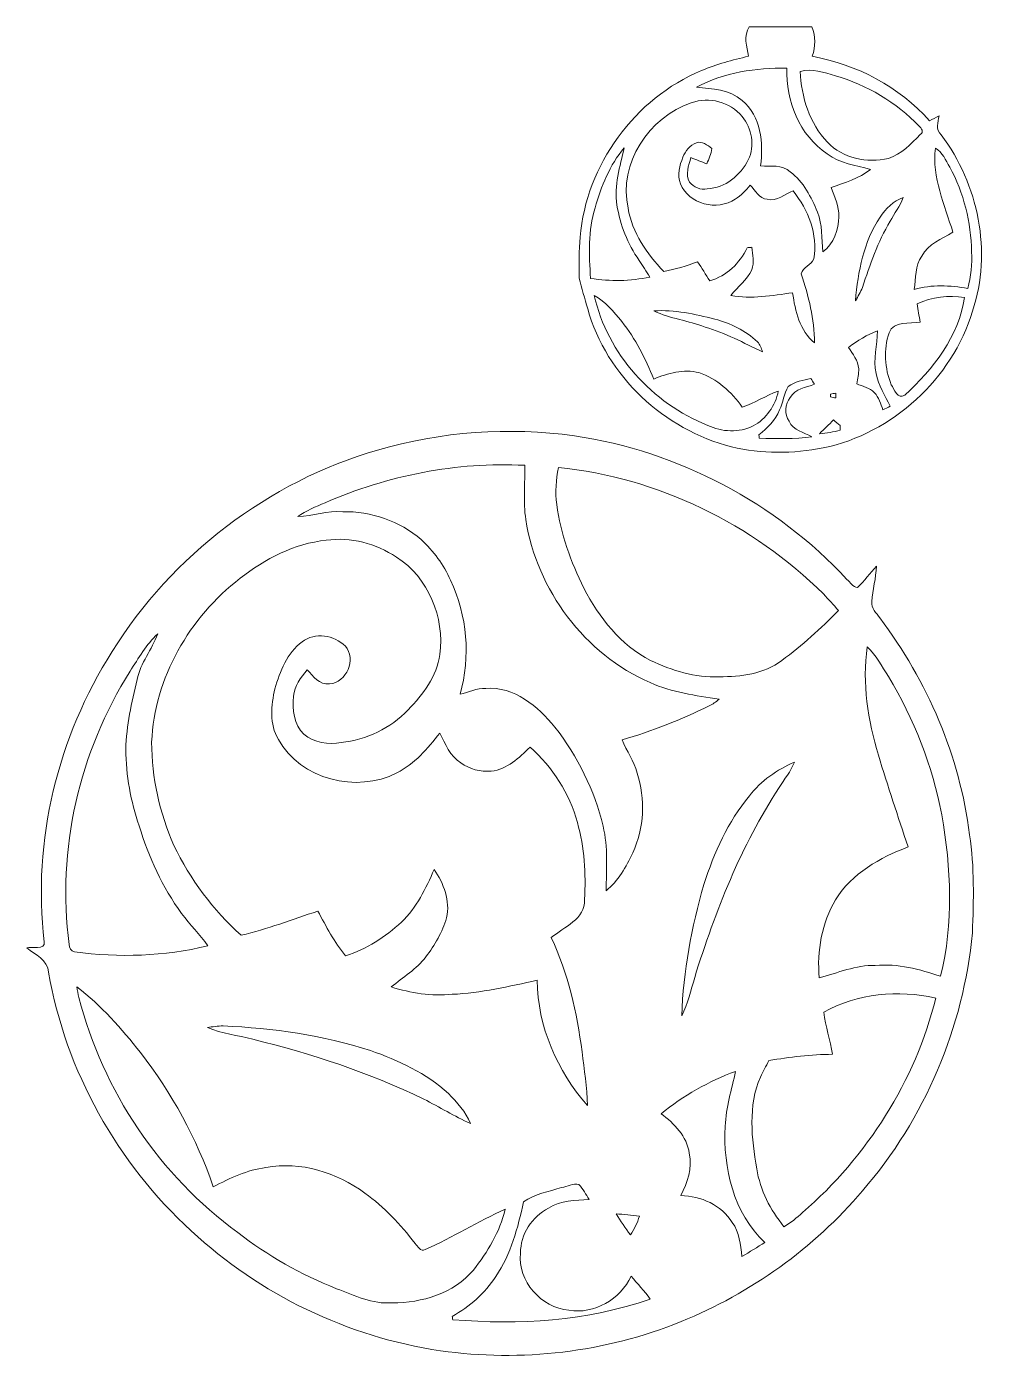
# Model space of a CAD drawing. Header units: centimetres. Extents: x -11.5 to 11.8, y -16.2 to 16.1.
import ezdxf

# ---------------------------------------------------------------- set-up
doc = ezdxf.new("R2010")
doc.units = ezdxf.units.CM
doc.header["$MEASUREMENT"] = 0
doc.layers.add('Layer 1', color=7, linetype='Continuous')

msp = doc.modelspace()

# ---------------------------------------------------------------- linework, layer by layer
at = {"layer": 'Layer 1', "color": 8, "lineweight": 9}
for points, knots in [([(5.9221, 16.05507), (6.42763, 16.04731), (6.93316, 16.04766), (7.43904, 16.0526), (7.43904, 16.0526), (7.53605, 15.82329), (7.52724, 15.57282), (7.45103, 15.33963), (7.45103, 15.33963), (8.52948, 15.14102), (9.55359, 14.60656), (10.28278, 13.78036), (10.28278, 13.78036), (10.36004, 13.81951), (10.43695, 13.86008), (10.51386, 13.90065), (10.51386, 13.90065), (10.48634, 13.74649), (10.42566, 13.56763), (10.56642, 13.4431), (10.56642, 13.4431), (11.46566, 12.24648), (11.8015, 10.61312), (11.32313, 9.18049), (11.32313, 9.18049), (10.82748, 7.539), (9.39343, 6.22843), (7.71597, 5.8746), (7.71597, 5.8746), (6.98678, 5.73983), (6.22266, 5.71867), (5.50053, 5.90529), (5.50053, 5.90529), (3.86787, 6.30922), (2.47793, 7.61379), (2.02002, 9.23833), (2.02002, 9.23833), (1.95264, 9.48598), (1.87044, 9.73046), (1.81329, 9.97987), (1.81329, 9.97987), (1.82776, 10.31007), (1.80236, 10.64169), (1.83834, 10.97083), (1.83834, 10.97083), (1.98404, 12.71214), (3.15702, 14.32681), (4.77345, 14.99426), (4.77345, 14.99426), (5.13787, 15.15054), (5.52205, 15.25285), (5.90798, 15.34034), (5.90798, 15.34034), (5.86248, 15.57599), (5.78698, 15.83458), (5.9221, 16.05507), (5.9221, 16.05507), (5.9221, 16.05507), (5.9221, 16.05507), (5.9221, 16.05507)], [0, 0, 0, 0, 0.0625, 0.0625, 0.0625, 0.0625, 0.125, 0.125, 0.125, 0.125, 0.1875, 0.1875, 0.1875, 0.1875, 0.25, 0.25, 0.25, 0.25, 0.3125, 0.3125, 0.3125, 0.3125, 0.375, 0.375, 0.375, 0.375, 0.4375, 0.4375, 0.4375, 0.4375, 0.5, 0.5, 0.5, 0.5, 0.5625, 0.5625, 0.5625, 0.5625, 0.625, 0.625, 0.625, 0.625, 0.6875, 0.6875, 0.6875, 0.6875, 0.75, 0.75, 0.75, 0.75, 0.8125, 0.8125, 0.8125, 0.8125, 0.875, 0.875, 0.875, 0.875, 1, 1, 1, 1]), ([(4.65386, 14.5921), (5.03239, 14.55541), (5.45149, 14.54094), (5.75311, 14.27389), (5.75311, 14.27389), (6.20749, 13.88689), (6.27734, 13.24554), (6.19761, 12.68957), (6.19761, 12.68957), (6.44456, 12.67969), (6.7162, 12.72449), (6.91834, 12.5474), (6.91834, 12.5474), (7.23513, 12.30786), (7.4281, 11.93674), (7.5738, 11.57514), (7.5738, 11.57514), (7.70045, 11.27175), (7.67399, 10.93697), (7.70856, 10.61629), (7.70856, 10.61629), (7.96822, 10.81031), (8.09309, 11.14616), (8.08886, 11.46331), (8.08886, 11.46331), (8.10016, 11.71131), (7.99643, 11.94133), (7.90612, 12.16604), (7.90612, 12.16604), (8.23351, 12.28952), (8.58064, 12.38124), (8.85721, 12.60702), (8.85721, 12.60702), (8.49843, 12.70156), (8.11602, 12.75342), (7.81087, 12.98167), (7.81087, 12.98167), (7.13953, 13.4304), (6.80757, 14.26366), (6.8372, 15.05494), (6.8372, 15.05494), (6.08896, 15.06235), (5.31849, 14.95511), (4.65386, 14.5921), (4.65386, 14.5921), (4.65386, 14.5921), (4.65386, 14.5921), (4.65386, 14.5921)], [0, 0, 0, 0, 0.07692308, 0.07692308, 0.07692308, 0.07692308, 0.15384615, 0.15384615, 0.15384615, 0.15384615, 0.23076923, 0.23076923, 0.23076923, 0.23076923, 0.30769231, 0.30769231, 0.30769231, 0.30769231, 0.38461538, 0.38461538, 0.38461538, 0.38461538, 0.46153846, 0.46153846, 0.46153846, 0.46153846, 0.53846154, 0.53846154, 0.53846154, 0.53846154, 0.61538462, 0.61538462, 0.61538462, 0.61538462, 0.69230769, 0.69230769, 0.69230769, 0.69230769, 0.76923077, 0.76923077, 0.76923077, 0.76923077, 0.84615385, 0.84615385, 0.84615385, 0.84615385, 1, 1, 1, 1]), ([(7.15929, 14.97486), (7.18433, 14.35891), (7.38224, 13.72038), (7.81511, 13.26742), (7.81511, 13.26742), (8.18587, 12.87054), (8.77466, 12.7506), (9.29113, 12.87372), (9.29113, 12.87372), (9.60016, 12.97955), (9.83863, 13.21768), (10.057, 13.45051), (10.057, 13.45051), (10.16072, 13.49813), (10.0817, 13.60538), (10.03337, 13.65124), (10.03337, 13.65124), (9.48268, 14.22909), (8.77396, 14.64854), (8.00843, 14.8715), (8.00843, 14.8715), (7.73537, 14.94558), (7.44327, 15.06376), (7.15929, 14.97486), (7.15929, 14.97486), (7.15929, 14.97486), (7.15929, 14.97486), (7.15929, 14.97486)], [0, 0, 0, 0, 0.125, 0.125, 0.125, 0.125, 0.25, 0.25, 0.25, 0.25, 0.375, 0.375, 0.375, 0.375, 0.5, 0.5, 0.5, 0.5, 0.625, 0.625, 0.625, 0.625, 0.75, 0.75, 0.75, 0.75, 1, 1, 1, 1]), ([(4.5258, 14.21639), (3.51192, 13.87137), (2.74815, 12.74707), (2.99792, 11.66863), (2.99792, 11.66863), (3.09458, 11.07702), (3.44912, 10.56479), (3.86011, 10.14321), (3.86011, 10.14321), (4.13951, 10.18872), (4.40833, 10.27867), (4.67503, 10.37217), (4.67503, 10.37217), (4.78227, 10.22399), (4.87364, 10.0656), (4.97277, 9.91144), (4.97277, 9.91144), (5.37705, 10.0349), (5.69738, 10.33547), (5.87941, 10.71401), (5.87941, 10.71401), (5.90622, 10.71648), (5.95949, 10.72213), (5.98595, 10.72495), (5.98595, 10.72495), (6.01735, 10.54644), (6.0498, 10.3584), (5.9856, 10.18237), (5.9856, 10.18237), (5.87729, 9.93119), (5.64622, 9.77173), (5.48359, 9.56077), (5.48359, 9.56077), (5.97783, 9.46129), (6.48019, 9.565), (6.97302, 9.62321), (6.97302, 9.62321), (7.03934, 9.18647), (7.14341, 8.70952), (7.50148, 8.41283), (7.50148, 8.41283), (7.50749, 8.98786), (7.3572, 9.54454), (7.18186, 10.08606), (7.18186, 10.08606), (7.21679, 10.23634), (7.42916, 10.2942), (7.48525, 10.44377), (7.48525, 10.44377), (7.58544, 11.03927), (7.35684, 11.62594), (6.98784, 12.08491), (6.98784, 12.08491), (6.78111, 12.01294), (6.59766, 11.82209), (6.36166, 11.88594), (6.36166, 11.88594), (6.16128, 11.89793), (6.07661, 12.09902), (5.94961, 12.22284), (5.94961, 12.22284), (5.83708, 12.1029), (5.73265, 11.9699), (5.58413, 11.89123), (5.58413, 11.89123), (5.16045, 11.59172), (4.4549, 11.76106), (4.26721, 12.26129), (4.26721, 12.26129), (4.1748, 12.47226), (4.24181, 12.6998), (4.3219, 12.90123), (4.3219, 12.90123), (4.38187, 13.05152), (4.4937, 13.18839), (4.64716, 13.24907), (4.64716, 13.24907), (4.7858, 13.29987), (4.91738, 13.19086), (5.02463, 13.11466), (5.02463, 13.11466), (5.0024, 12.98414), (4.96042, 12.85996), (4.89833, 12.74248), (4.89833, 12.74248), (4.76922, 12.7887), (4.64363, 12.84303), (4.51557, 12.891), (4.51557, 12.891), (4.46089, 12.70438), (4.37516, 12.48284), (4.48453, 12.30045), (4.48453, 12.30045), (4.58614, 12.18227), (4.75193, 12.09831), (4.91139, 12.13853), (4.91139, 12.13853), (5.34283, 12.15581), (5.71607, 12.46449), (5.90199, 12.83985), (5.90199, 12.83985), (6.07555, 13.17711), (5.97995, 13.59973), (5.75276, 13.88725), (5.75276, 13.88725), (5.46384, 14.24214), (4.95337, 14.36738), (4.5258, 14.21639), (4.5258, 14.21639), (4.5258, 14.21639), (4.5258, 14.21639), (4.5258, 14.21639)], [0, 0, 0, 0, 0.03448276, 0.03448276, 0.03448276, 0.03448276, 0.06896552, 0.06896552, 0.06896552, 0.06896552, 0.10344828, 0.10344828, 0.10344828, 0.10344828, 0.13793103, 0.13793103, 0.13793103, 0.13793103, 0.17241379, 0.17241379, 0.17241379, 0.17241379, 0.20689655, 0.20689655, 0.20689655, 0.20689655, 0.24137931, 0.24137931, 0.24137931, 0.24137931, 0.27586207, 0.27586207, 0.27586207, 0.27586207, 0.31034483, 0.31034483, 0.31034483, 0.31034483, 0.34482759, 0.34482759, 0.34482759, 0.34482759, 0.37931034, 0.37931034, 0.37931034, 0.37931034, 0.4137931, 0.4137931, 0.4137931, 0.4137931, 0.44827586, 0.44827586, 0.44827586, 0.44827586, 0.48275862, 0.48275862, 0.48275862, 0.48275862, 0.51724138, 0.51724138, 0.51724138, 0.51724138, 0.55172414, 0.55172414, 0.55172414, 0.55172414, 0.5862069, 0.5862069, 0.5862069, 0.5862069, 0.62068966, 0.62068966, 0.62068966, 0.62068966, 0.65517241, 0.65517241, 0.65517241, 0.65517241, 0.68965517, 0.68965517, 0.68965517, 0.68965517, 0.72413793, 0.72413793, 0.72413793, 0.72413793, 0.75862069, 0.75862069, 0.75862069, 0.75862069, 0.79310345, 0.79310345, 0.79310345, 0.79310345, 0.82758621, 0.82758621, 0.82758621, 0.82758621, 0.86206897, 0.86206897, 0.86206897, 0.86206897, 0.89655172, 0.89655172, 0.89655172, 0.89655172, 0.93103448, 0.93103448, 0.93103448, 0.93103448, 1, 1, 1, 1]), ([(2.19747, 11.67815), (2.03166, 11.12606), (2.04507, 10.54186), (2.09234, 9.97317), (2.09234, 9.97317), (2.56471, 9.89591), (3.05048, 9.90543), (3.51897, 10.00421), (3.51897, 10.00421), (3.4403, 10.14286), (3.35458, 10.27762), (3.26391, 10.40886), (3.26391, 10.40886), (2.98487, 10.80503), (2.8046, 11.26717), (2.7284, 11.74483), (2.7284, 11.74483), (2.65714, 12.21508), (2.80001, 12.67651), (2.90302, 13.13019), (2.90302, 13.13019), (2.55271, 12.71426), (2.34987, 12.19427), (2.19747, 11.67815), (2.19747, 11.67815), (2.19747, 11.67815), (2.19747, 11.67815), (2.19747, 11.67815)], [0, 0, 0, 0, 0.125, 0.125, 0.125, 0.125, 0.25, 0.25, 0.25, 0.25, 0.375, 0.375, 0.375, 0.375, 0.5, 0.5, 0.5, 0.5, 0.625, 0.625, 0.625, 0.625, 0.75, 0.75, 0.75, 0.75, 1, 1, 1, 1]), ([(10.42848, 13.12384), (10.33746, 12.40805), (10.64862, 11.75047), (10.85076, 11.08584), (10.85076, 11.08584), (10.57771, 10.92956), (10.25632, 10.80503), (10.10004, 10.51258), (10.10004, 10.51258), (9.92824, 10.28044), (9.954, 9.97493), (9.91272, 9.7047), (9.91272, 9.7047), (10.33499, 9.83029), (10.78021, 9.80278), (11.20919, 9.73081), (11.20919, 9.73081), (11.28962, 10.01833), (11.31855, 10.31889), (11.30056, 10.61664), (11.30056, 10.61664), (11.29103, 11.32855), (11.11147, 12.03693), (10.77351, 12.66346), (10.77351, 12.66346), (10.67861, 12.83033), (10.59324, 13.01377), (10.42848, 13.12384), (10.42848, 13.12384), (10.42848, 13.12384), (10.42848, 13.12384), (10.42848, 13.12384)], [0, 0, 0, 0, 0.11111111, 0.11111111, 0.11111111, 0.11111111, 0.22222222, 0.22222222, 0.22222222, 0.22222222, 0.33333333, 0.33333333, 0.33333333, 0.33333333, 0.44444444, 0.44444444, 0.44444444, 0.44444444, 0.55555556, 0.55555556, 0.55555556, 0.55555556, 0.66666667, 0.66666667, 0.66666667, 0.66666667, 0.77777778, 0.77777778, 0.77777778, 0.77777778, 1, 1, 1, 1]), ([(9.08829, 11.45414), (8.69316, 10.85794), (8.55311, 10.13474), (8.4928, 9.43378), (8.4928, 9.43378), (8.55488, 9.53678), (8.61943, 9.63979), (8.66071, 9.75339), (8.66071, 9.75339), (8.84803, 10.30019), (9.03042, 10.85618), (9.3324, 11.35289), (9.3324, 11.35289), (9.43506, 11.54445), (9.56982, 11.71978), (9.64813, 11.92404), (9.64813, 11.92404), (9.40614, 11.85101), (9.22974, 11.65381), (9.08829, 11.45414), (9.08829, 11.45414), (9.08829, 11.45414), (9.08829, 11.45414), (9.08829, 11.45414)], [0, 0, 0, 0, 0.14285714, 0.14285714, 0.14285714, 0.14285714, 0.28571429, 0.28571429, 0.28571429, 0.28571429, 0.42857143, 0.42857143, 0.42857143, 0.42857143, 0.57142857, 0.57142857, 0.57142857, 0.57142857, 0.71428571, 0.71428571, 0.71428571, 0.71428571, 1, 1, 1, 1]), ([(2.17736, 9.56289), (2.5005, 8.1479), (3.57789, 6.95268), (4.92126, 6.42034), (4.92126, 6.42034), (5.26275, 6.25912), (5.67938, 6.23619), (6.02228, 6.40553), (6.02228, 6.40553), (6.33908, 6.57733), (6.55921, 6.89871), (6.62765, 7.25008), (6.62765, 7.25008), (6.32603, 7.14495), (6.06144, 6.95551), (5.75629, 6.86061), (5.75629, 6.86061), (5.49559, 7.22856), (5.14598, 7.55558), (4.70925, 7.69458), (4.70925, 7.69458), (4.33777, 7.79159), (3.96065, 7.67976), (3.61705, 7.54006), (3.61705, 7.54006), (3.41914, 8.03324), (3.17643, 8.51373), (2.84235, 8.93), (2.84235, 8.93), (2.64902, 9.16742), (2.45041, 9.41296), (2.17736, 9.56289), (2.17736, 9.56289), (2.17736, 9.56289), (2.17736, 9.56289), (2.17736, 9.56289)], [0, 0, 0, 0, 0.1, 0.1, 0.1, 0.1, 0.2, 0.2, 0.2, 0.2, 0.3, 0.3, 0.3, 0.3, 0.4, 0.4, 0.4, 0.4, 0.5, 0.5, 0.5, 0.5, 0.6, 0.6, 0.6, 0.6, 0.7, 0.7, 0.7, 0.7, 0.8, 0.8, 0.8, 0.8, 1, 1, 1, 1]), ([(9.98433, 9.35476), (10.0062, 9.20905), (10.02984, 9.06335), (10.05947, 8.91872), (10.05947, 8.91872), (9.80794, 8.86121), (9.41389, 8.96458), (9.30559, 8.65731), (9.30559, 8.65731), (9.174, 8.25549), (9.19518, 7.79335), (9.36062, 7.40353), (9.36062, 7.40353), (9.42976, 7.29312), (9.51303, 7.031), (9.68412, 7.15447), (9.68412, 7.15447), (10.37309, 7.77501), (10.99011, 8.57582), (11.13263, 9.51456), (11.13263, 9.51456), (10.74246, 9.56924), (10.3417, 9.52373), (9.98433, 9.35476), (9.98433, 9.35476), (9.98433, 9.35476), (9.98433, 9.35476), (9.98433, 9.35476)], [0, 0, 0, 0, 0.125, 0.125, 0.125, 0.125, 0.25, 0.25, 0.25, 0.25, 0.375, 0.375, 0.375, 0.375, 0.5, 0.5, 0.5, 0.5, 0.625, 0.625, 0.625, 0.625, 0.75, 0.75, 0.75, 0.75, 1, 1, 1, 1]), ([(3.62163, 9.18506), (4.01604, 9.00162), (4.45314, 8.94976), (4.85847, 8.79771), (4.85847, 8.79771), (5.34566, 8.65731), (5.78875, 8.4086), (6.24806, 8.20117), (6.24806, 8.20117), (6.21561, 8.28372), (6.19232, 8.37508), (6.12353, 8.43647), (6.12353, 8.43647), (5.84307, 8.71798), (5.46983, 8.88273), (5.09271, 8.98999), (5.09271, 8.98999), (4.61258, 9.1057), (4.11941, 9.22598), (3.62163, 9.18506), (3.62163, 9.18506), (3.62163, 9.18506), (3.62163, 9.18506), (3.62163, 9.18506)], [0, 0, 0, 0, 0.14285714, 0.14285714, 0.14285714, 0.14285714, 0.28571429, 0.28571429, 0.28571429, 0.28571429, 0.42857143, 0.42857143, 0.42857143, 0.42857143, 0.57142857, 0.57142857, 0.57142857, 0.57142857, 0.71428571, 0.71428571, 0.71428571, 0.71428571, 1, 1, 1, 1]), ([(8.32733, 8.30629), (8.42505, 8.14402), (8.5584, 7.98879), (8.57393, 7.79018), (8.57393, 7.79018), (8.57604, 7.66741), (8.54218, 7.54782), (8.52383, 7.42682), (8.52383, 7.42682), (8.66707, 7.3605), (8.84168, 7.33227), (8.95387, 7.21057), (8.95387, 7.21057), (9.05864, 7.09485), (9.10063, 6.94069), (9.15848, 6.79923), (9.15848, 6.79923), (9.21739, 6.82639), (9.27595, 6.85391), (9.33487, 6.88178), (9.33487, 6.88178), (9.20928, 7.13966), (9.04277, 7.38554), (8.99267, 7.67341), (8.99267, 7.67341), (8.9133, 8.0149), (9.02054, 8.35886), (9.02548, 8.70283), (9.02548, 8.70283), (8.76725, 8.62203), (8.5457, 8.45975), (8.32733, 8.30629), (8.32733, 8.30629), (8.32733, 8.30629), (8.32733, 8.30629), (8.32733, 8.30629)], [0, 0, 0, 0, 0.1, 0.1, 0.1, 0.1, 0.2, 0.2, 0.2, 0.2, 0.3, 0.3, 0.3, 0.3, 0.4, 0.4, 0.4, 0.4, 0.5, 0.5, 0.5, 0.5, 0.6, 0.6, 0.6, 0.6, 0.7, 0.7, 0.7, 0.7, 0.8, 0.8, 0.8, 0.8, 1, 1, 1, 1]), ([(6.87036, 7.35873), (6.76135, 7.18763), (6.74689, 6.97491), (6.65975, 6.79252), (6.65975, 6.79252), (6.57085, 6.53852), (6.35566, 6.36284), (6.16163, 6.18963), (6.16163, 6.18963), (6.16269, 6.16917), (6.16481, 6.12895), (6.16586, 6.10884), (6.16586, 6.10884), (6.59061, 6.09685), (7.01853, 6.08838), (7.44116, 6.14553), (7.44116, 6.14553), (7.24783, 6.25242), (6.99031, 6.29864), (6.88941, 6.52053), (6.88941, 6.52053), (6.76947, 6.68175), (6.78993, 6.94104), (6.91834, 7.09591), (6.91834, 7.09591), (7.03617, 7.3104), (7.29581, 7.33122), (7.50148, 7.41412), (7.50148, 7.41412), (7.47326, 7.46245), (7.44433, 7.51007), (7.41576, 7.55735), (7.41576, 7.55735), (7.23125, 7.50408), (7.0217, 7.48679), (6.87036, 7.35873), (6.87036, 7.35873), (6.87036, 7.35873), (6.87036, 7.35873), (6.87036, 7.35873)], [0, 0, 0, 0, 0.09090909, 0.09090909, 0.09090909, 0.09090909, 0.18181818, 0.18181818, 0.18181818, 0.18181818, 0.27272727, 0.27272727, 0.27272727, 0.27272727, 0.36363636, 0.36363636, 0.36363636, 0.36363636, 0.45454545, 0.45454545, 0.45454545, 0.45454545, 0.54545455, 0.54545455, 0.54545455, 0.54545455, 0.63636364, 0.63636364, 0.63636364, 0.63636364, 0.72727273, 0.72727273, 0.72727273, 0.72727273, 0.81818182, 0.81818182, 0.81818182, 0.81818182, 1, 1, 1, 1]), ([(7.89413, 7.17564), (7.89413, 7.15871), (7.89413, 7.12413), (7.89413, 7.1072), (7.89413, 7.1072), (7.93575, 7.09909), (7.97738, 7.09097), (8.01936, 7.08251), (8.01936, 7.08251), (8.01936, 7.11214), (8.01936, 7.1707), (8.01936, 7.20033), (8.01936, 7.20033), (7.97738, 7.19222), (7.93575, 7.18411), (7.89413, 7.17564), (7.89413, 7.17564), (7.89413, 7.17564), (7.89413, 7.17564), (7.89413, 7.17564)], [0, 0, 0, 0, 0.16666667, 0.16666667, 0.16666667, 0.16666667, 0.33333333, 0.33333333, 0.33333333, 0.33333333, 0.5, 0.5, 0.5, 0.5, 0.66666667, 0.66666667, 0.66666667, 0.66666667, 1, 1, 1, 1]), ([(7.96186, 6.55334), (7.85391, 6.43833), (7.73609, 6.33321), (7.62742, 6.21926), (7.62742, 6.21926), (7.79676, 6.23055), (7.96503, 6.25771), (8.12766, 6.30745), (8.12766, 6.30745), (8.1266, 6.33462), (8.12449, 6.38895), (8.12343, 6.41611), (8.12343, 6.41611), (8.08322, 6.45033), (8.00243, 6.51912), (7.96186, 6.55334)], [0, 0, 0, 0, 0.2, 0.2, 0.2, 0.2, 0.4, 0.4, 0.4, 0.4, 0.6, 0.6, 0.6, 0.6, 1, 1, 1, 1]), ([(-3.06069, 5.82485), (-1.52152, 6.27394), (0.11467, 6.38648), (1.70181, 6.16775), (1.70181, 6.16775), (4.20548, 5.79557), (6.56662, 4.55627), (8.28818, 2.6996), (8.28818, 2.6996), (8.36896, 2.63433), (8.42752, 2.5031), (8.545, 2.50486), (8.545, 2.50486), (8.71927, 2.65409), (8.83993, 2.85694), (9.0022, 3.01886), (9.0022, 3.01886), (8.98597, 2.72994), (8.91613, 2.44771), (8.88896, 2.1602), (8.88896, 2.1602), (8.86955, 2.00215), (9.00467, 1.8868), (9.08193, 1.76544), (9.08193, 1.76544), (10.23833, 0.24426), (11.01375, -1.57607), (11.25258, -3.47507), (11.25258, -3.47507), (11.37323, -4.25683), (11.34959, -5.05199), (11.32031, -5.83974), (11.32031, -5.83974), (11.10864, -8.12574), (10.16848, -10.34048), (8.66459, -12.07544), (8.66459, -12.07544), (7.48843, -13.46645), (5.96372, -14.55335), (4.2785, -15.24021), (4.2785, -15.24021), (2.44794, -15.97999), (0.41629, -16.22199), (-1.53739, -15.94189), (-1.53739, -15.94189), (-3.77647, -15.61204), (-5.90478, -14.58616), (-7.56319, -13.04664), (-7.56319, -13.04664), (-9.3493, -11.41081), (-10.59955, -9.18443), (-11.01371, -6.79436), (-11.01371, -6.79436), (-11.0324, -6.49132), (-11.3372, -6.37173), (-11.54076, -6.20734), (-11.54076, -6.20734), (-11.43951, -6.16465), (-11.0825, -6.27825), (-11.11531, -6.05705), (-11.11531, -6.05705), (-11.41023, -3.62148), (-10.78546, -1.11358), (-9.47807, 0.95194), (-9.47807, 0.95194), (-8.02286, 3.28239), (-5.70123, 5.05792), (-3.06069, 5.82485), (-3.06069, 5.82485), (-3.06069, 5.82485), (-3.06069, 5.82485), (-3.06069, 5.82485)], [0, 0, 0, 0, 0.05263158, 0.05263158, 0.05263158, 0.05263158, 0.10526316, 0.10526316, 0.10526316, 0.10526316, 0.15789474, 0.15789474, 0.15789474, 0.15789474, 0.21052632, 0.21052632, 0.21052632, 0.21052632, 0.26315789, 0.26315789, 0.26315789, 0.26315789, 0.31578947, 0.31578947, 0.31578947, 0.31578947, 0.36842105, 0.36842105, 0.36842105, 0.36842105, 0.42105263, 0.42105263, 0.42105263, 0.42105263, 0.47368421, 0.47368421, 0.47368421, 0.47368421, 0.52631579, 0.52631579, 0.52631579, 0.52631579, 0.57894737, 0.57894737, 0.57894737, 0.57894737, 0.63157895, 0.63157895, 0.63157895, 0.63157895, 0.68421053, 0.68421053, 0.68421053, 0.68421053, 0.73684211, 0.73684211, 0.73684211, 0.73684211, 0.78947368, 0.78947368, 0.78947368, 0.78947368, 0.84210526, 0.84210526, 0.84210526, 0.84210526, 0.89473684, 0.89473684, 0.89473684, 0.89473684, 1, 1, 1, 1]), ([(-4.32716, 4.55239), (-4.55505, 4.45572), (-4.78259, 4.35412), (-4.98826, 4.21478), (-4.98826, 4.21478), (-4.62314, 4.23136), (-4.27036, 4.36224), (-3.90241, 4.33507), (-3.90241, 4.33507), (-3.21555, 4.34495), (-2.52517, 4.11212), (-2.00588, 3.65845), (-2.00588, 3.65845), (-1.70708, 3.38293), (-1.4566, 3.05202), (-1.29503, 2.67737), (-1.29503, 2.67737), (-0.88934, 1.82541), (-0.80785, 0.83093), (-1.06573, -0.07747), (-1.06573, -0.07747), (-0.85829, -0.0302), (-0.66356, 0.07281), (-0.44519, 0.06505), (-0.44519, 0.06505), (0.2459, 0.11585), (0.81705, -0.37098), (1.22768, -0.86946), (1.22768, -0.86946), (1.77061, -1.57925), (2.19359, -2.39346), (2.39361, -3.26764), (2.39361, -3.26764), (2.51567, -3.77952), (2.47122, -4.30798), (2.46558, -4.82903), (2.46558, -4.82903), (2.75768, -4.58809), (2.95241, -4.24872), (3.1094, -3.90899), (3.1094, -3.90899), (3.39162, -3.30962), (3.4209, -2.60795), (3.21453, -1.98106), (3.21453, -1.98106), (3.13374, -1.69602), (2.9697, -1.44695), (2.85011, -1.17884), (2.85011, -1.17884), (3.57577, -0.97141), (4.27886, -0.69307), (4.95478, -0.35793), (4.95478, -0.35793), (5.04262, -0.31701), (5.122, -0.26021), (5.19573, -0.19777), (5.19573, -0.19777), (4.63305, -0.10569), (4.05944, -0.03514), (3.5345, 0.20299), (3.5345, 0.20299), (1.9477, 0.88773), (0.78918, 2.44242), (0.52565, 4.14422), (0.52565, 4.14422), (0.45333, 4.57884), (0.51331, 5.01806), (0.49743, 5.45551), (0.49743, 5.45551), (-1.15357, 5.5437), (-2.81339, 5.20749), (-4.32716, 4.55239), (-4.32716, 4.55239), (-4.32716, 4.55239), (-4.32716, 4.55239), (-4.32716, 4.55239)], [0, 0, 0, 0, 0.05, 0.05, 0.05, 0.05, 0.1, 0.1, 0.1, 0.1, 0.15, 0.15, 0.15, 0.15, 0.2, 0.2, 0.2, 0.2, 0.25, 0.25, 0.25, 0.25, 0.3, 0.3, 0.3, 0.3, 0.35, 0.35, 0.35, 0.35, 0.4, 0.4, 0.4, 0.4, 0.45, 0.45, 0.45, 0.45, 0.5, 0.5, 0.5, 0.5, 0.55, 0.55, 0.55, 0.55, 0.6, 0.6, 0.6, 0.6, 0.65, 0.65, 0.65, 0.65, 0.7, 0.7, 0.7, 0.7, 0.75, 0.75, 0.75, 0.75, 0.8, 0.8, 0.8, 0.8, 0.85, 0.85, 0.85, 0.85, 0.9, 0.9, 0.9, 0.9, 1, 1, 1, 1]), ([(1.31094, 5.40258), (1.25273, 5.10801), (1.23474, 4.80533), (1.27107, 4.50652), (1.27107, 4.50652), (1.36844, 3.80026), (1.61397, 3.12081), (1.93077, 2.4844), (1.93077, 2.4844), (2.29589, 1.77355), (2.81624, 1.10927), (3.54155, 0.74168), (3.54155, 0.74168), (4.05484, 0.49085), (4.62317, 0.32223), (5.1989, 0.34692), (5.1989, 0.34692), (5.72136, 0.3448), (6.28616, 0.41289), (6.71479, 0.7385), (6.71479, 0.7385), (7.20268, 1.10187), (7.65882, 1.50791), (8.07968, 1.94712), (8.07968, 1.94712), (7.96327, 2.08223), (7.84473, 2.21629), (7.72232, 2.34541), (7.72232, 2.34541), (6.00711, 4.03874), (3.71476, 5.16234), (1.31094, 5.40258), (1.31094, 5.40258), (1.31094, 5.40258), (1.31094, 5.40258), (1.31094, 5.40258)], [0, 0, 0, 0, 0.1, 0.1, 0.1, 0.1, 0.2, 0.2, 0.2, 0.2, 0.3, 0.3, 0.3, 0.3, 0.4, 0.4, 0.4, 0.4, 0.5, 0.5, 0.5, 0.5, 0.6, 0.6, 0.6, 0.6, 0.7, 0.7, 0.7, 0.7, 0.8, 0.8, 0.8, 0.8, 1, 1, 1, 1]), ([(-4.29788, 3.64469), (-5.07011, 3.56461), (-5.77637, 3.19207), (-6.38209, 2.72429), (-6.38209, 2.72429), (-7.60376, 1.78237), (-8.45254, 0.31905), (-8.52027, -1.23705), (-8.52027, -1.23705), (-8.51534, -2.09254), (-8.33154, -2.94838), (-7.98299, -3.73013), (-7.98299, -3.73013), (-7.58929, -4.54963), (-7.03543, -5.29752), (-6.35669, -5.90324), (-6.35669, -5.90324), (-5.72663, -5.7519), (-5.11773, -5.52436), (-4.50425, -5.31763), (-4.50425, -5.31763), (-4.30282, -5.69122), (-4.10244, -6.06728), (-3.83433, -6.39925), (-3.83433, -6.39925), (-3.32915, -6.23627), (-2.86701, -5.94946), (-2.48284, -5.58504), (-2.48284, -5.58504), (-2.11454, -5.23332), (-1.89334, -4.76765), (-1.68909, -4.30975), (-1.68909, -4.30975), (-1.46084, -4.65053), (-1.29927, -5.0654), (-1.38958, -5.48132), (-1.38958, -5.48132), (-1.48977, -5.82598), (-1.67815, -6.13749), (-1.89017, -6.42465), (-1.89017, -6.42465), (-2.12159, -6.71781), (-2.44015, -6.9203), (-2.72943, -7.14996), (-2.72943, -7.14996), (-2.25459, -7.29813), (-1.75647, -7.38103), (-1.25799, -7.32917), (-1.25799, -7.32917), (-0.55879, -7.30412), (0.12102, -7.13479), (0.80153, -6.98803), (0.80153, -6.98803), (0.80929, -8.10458), (1.28377, -9.18337), (2.01367, -10.01487), (2.01367, -10.01487), (2.00344, -9.57919), (1.93994, -9.14703), (1.88455, -8.71559), (1.88455, -8.71559), (1.75826, -7.77014), (1.55259, -6.82435), (1.13949, -5.95933), (1.13949, -5.95933), (1.44464, -5.69546), (1.96499, -5.51871), (1.94629, -5.03682), (1.94629, -5.03682), (1.97698, -4.41452), (1.947, -3.78058), (1.77096, -3.17945), (1.77096, -3.17945), (1.58716, -2.47495), (1.17194, -1.83536), (0.62725, -1.35664), (0.62725, -1.35664), (0.35879, -1.60712), (0.07551, -1.89604), (-0.30902, -1.93767), (-0.30902, -1.93767), (-0.56866, -1.95425), (-0.83783, -1.89392), (-1.04562, -1.732), (-1.04562, -1.732), (-1.31232, -1.57748), (-1.41639, -1.27303), (-1.55715, -1.01657), (-1.55715, -1.01657), (-1.84995, -1.38804), (-2.16357, -1.76445), (-2.59643, -1.97788), (-2.59643, -1.97788), (-3.5641, -2.47565), (-4.91877, -2.1391), (-5.4564, -1.16826), (-5.4564, -1.16826), (-5.68182, -0.80067), (-5.62997, -0.34241), (-5.54071, 0.05729), (-5.54071, 0.05729), (-5.41371, 0.47216), (-5.25144, 0.92654), (-4.88208, 1.18865), (-4.88208, 1.18865), (-4.56881, 1.42783), (-4.1102, 1.35269), (-3.83715, 1.08634), (-3.83715, 1.08634), (-3.56445, 0.76955), (-3.81034, 0.20616), (-4.2185, 0.1723), (-4.2185, 0.1723), (-4.46545, 0.14407), (-4.61044, 0.36033), (-4.76037, 0.51237), (-4.76037, 0.51237), (-4.91806, 0.32893), (-5.07081, 0.12326), (-5.0881, -0.12757), (-5.0881, -0.12757), (-5.12091, -0.44542), (-5.09233, -0.81337), (-4.84045, -1.04514), (-4.84045, -1.04514), (-4.59139, -1.2494), (-4.24814, -1.30055), (-3.93734, -1.24375), (-3.93734, -1.24375), (-3.32915, -1.1792), (-2.74036, -0.90368), (-2.32056, -0.4553), (-2.32056, -0.4553), (-1.95825, -0.08523), (-1.627, 0.35821), (-1.5515, 0.88526), (-1.5515, 0.88526), (-1.4365, 1.77955), (-1.83196, 2.74687), (-2.60066, 3.23935), (-2.60066, 3.23935), (-3.09773, 3.55967), (-3.70662, 3.73041), (-4.29788, 3.64469), (-4.29788, 3.64469), (-4.29788, 3.64469), (-4.29788, 3.64469), (-4.29788, 3.64469)], [0, 0, 0, 0, 0.02631579, 0.02631579, 0.02631579, 0.02631579, 0.05263158, 0.05263158, 0.05263158, 0.05263158, 0.07894737, 0.07894737, 0.07894737, 0.07894737, 0.10526316, 0.10526316, 0.10526316, 0.10526316, 0.13157895, 0.13157895, 0.13157895, 0.13157895, 0.15789474, 0.15789474, 0.15789474, 0.15789474, 0.18421053, 0.18421053, 0.18421053, 0.18421053, 0.21052632, 0.21052632, 0.21052632, 0.21052632, 0.23684211, 0.23684211, 0.23684211, 0.23684211, 0.26315789, 0.26315789, 0.26315789, 0.26315789, 0.28947368, 0.28947368, 0.28947368, 0.28947368, 0.31578947, 0.31578947, 0.31578947, 0.31578947, 0.34210526, 0.34210526, 0.34210526, 0.34210526, 0.36842105, 0.36842105, 0.36842105, 0.36842105, 0.39473684, 0.39473684, 0.39473684, 0.39473684, 0.42105263, 0.42105263, 0.42105263, 0.42105263, 0.44736842, 0.44736842, 0.44736842, 0.44736842, 0.47368421, 0.47368421, 0.47368421, 0.47368421, 0.5, 0.5, 0.5, 0.5, 0.52631579, 0.52631579, 0.52631579, 0.52631579, 0.55263158, 0.55263158, 0.55263158, 0.55263158, 0.57894737, 0.57894737, 0.57894737, 0.57894737, 0.60526316, 0.60526316, 0.60526316, 0.60526316, 0.63157895, 0.63157895, 0.63157895, 0.63157895, 0.65789474, 0.65789474, 0.65789474, 0.65789474, 0.68421053, 0.68421053, 0.68421053, 0.68421053, 0.71052632, 0.71052632, 0.71052632, 0.71052632, 0.73684211, 0.73684211, 0.73684211, 0.73684211, 0.76315789, 0.76315789, 0.76315789, 0.76315789, 0.78947368, 0.78947368, 0.78947368, 0.78947368, 0.81578947, 0.81578947, 0.81578947, 0.81578947, 0.84210526, 0.84210526, 0.84210526, 0.84210526, 0.86842105, 0.86842105, 0.86842105, 0.86842105, 0.89473684, 0.89473684, 0.89473684, 0.89473684, 0.92105263, 0.92105263, 0.92105263, 0.92105263, 0.94736842, 0.94736842, 0.94736842, 0.94736842, 1, 1, 1, 1]), ([(-9.04309, 0.48133), (-10.26582, -1.46671), (-10.82321, -3.84055), (-10.51559, -6.1262), (-10.51559, -6.1262), (-10.50747, -6.20346), (-10.47043, -6.28989), (-10.38329, -6.30047), (-10.38329, -6.30047), (-9.3112, -6.44652), (-8.21265, -6.41477), (-7.15961, -6.15583), (-7.15961, -6.15583), (-7.3621, -5.88807), (-7.596, -5.64572), (-7.79496, -5.37584), (-7.79496, -5.37584), (-8.26416, -4.74119), (-8.58977, -4.0113), (-8.82225, -3.26023), (-8.82225, -3.26023), (-9.02616, -2.66474), (-9.14363, -2.03856), (-9.14504, -1.40815), (-9.14504, -1.40815), (-9.13411, -0.83559), (-9.00182, -0.27538), (-8.87094, 0.27919), (-8.87094, 0.27919), (-8.78733, 0.68065), (-8.5171, 1.00309), (-8.37246, 1.37985), (-8.37246, 1.37985), (-8.65327, 1.12727), (-8.8346, 0.79072), (-9.04309, 0.48133), (-9.04309, 0.48133), (-9.04309, 0.48133), (-9.04309, 0.48133), (-9.04309, 0.48133)], [0, 0, 0, 0, 0.09090909, 0.09090909, 0.09090909, 0.09090909, 0.18181818, 0.18181818, 0.18181818, 0.18181818, 0.27272727, 0.27272727, 0.27272727, 0.27272727, 0.36363636, 0.36363636, 0.36363636, 0.36363636, 0.45454545, 0.45454545, 0.45454545, 0.45454545, 0.54545455, 0.54545455, 0.54545455, 0.54545455, 0.63636364, 0.63636364, 0.63636364, 0.63636364, 0.72727273, 0.72727273, 0.72727273, 0.72727273, 0.81818182, 0.81818182, 0.81818182, 0.81818182, 1, 1, 1, 1]), ([(8.77783, 1.06518), (8.64766, 0.18852), (8.80147, -0.70718), (9.05053, -1.55032), (9.05053, -1.55032), (9.27031, -2.29538), (9.5229, -3.03022), (9.7642, -3.76858), (9.7642, -3.76858), (9.08017, -4.02329), (8.41165, -4.40747), (8.01442, -5.04176), (8.01442, -5.04176), (7.67963, -5.60515), (7.55652, -6.28283), (7.61931, -6.93159), (7.61931, -6.93159), (8.06593, -6.81341), (8.50055, -6.61868), (8.97292, -6.63173), (8.97292, -6.63173), (9.51655, -6.58093), (10.04395, -6.72345), (10.55302, -6.8942), (10.55302, -6.8942), (10.86346, -5.61467), (10.80984, -4.27588), (10.57983, -2.98789), (10.57983, -2.98789), (10.35122, -1.81067), (9.91131, -0.67543), (9.28936, 0.34974), (9.28936, 0.34974), (9.13662, 0.59916), (8.99197, 0.86268), (8.77783, 1.06518), (8.77783, 1.06518), (8.77783, 1.06518), (8.77783, 1.06518), (8.77783, 1.06518)], [0, 0, 0, 0, 0.09090909, 0.09090909, 0.09090909, 0.09090909, 0.18181818, 0.18181818, 0.18181818, 0.18181818, 0.27272727, 0.27272727, 0.27272727, 0.27272727, 0.36363636, 0.36363636, 0.36363636, 0.36363636, 0.45454545, 0.45454545, 0.45454545, 0.45454545, 0.54545455, 0.54545455, 0.54545455, 0.54545455, 0.63636364, 0.63636364, 0.63636364, 0.63636364, 0.72727273, 0.72727273, 0.72727273, 0.72727273, 0.81818182, 0.81818182, 0.81818182, 0.81818182, 1, 1, 1, 1]), ([(5.93021, -2.53351), (5.4081, -3.1551), (5.0779, -3.90828), (4.83025, -4.67452), (4.83025, -4.67452), (4.53215, -5.7071), (4.33072, -6.77496), (4.29473, -7.85058), (4.29473, -7.85058), (4.43337, -7.55283), (4.52017, -7.23533), (4.60765, -6.91995), (4.60765, -6.91995), (5.10577, -5.3201), (5.7256, -3.74001), (6.64988, -2.33384), (6.64988, -2.33384), (6.77441, -2.12993), (6.92998, -1.94261), (7.01888, -1.71895), (7.01888, -1.71895), (6.59802, -1.8971), (6.21208, -2.17121), (5.93021, -2.53351), (5.93021, -2.53351), (5.93021, -2.53351), (5.93021, -2.53351), (5.93021, -2.53351)], [0, 0, 0, 0, 0.125, 0.125, 0.125, 0.125, 0.25, 0.25, 0.25, 0.25, 0.375, 0.375, 0.375, 0.375, 0.5, 0.5, 0.5, 0.5, 0.625, 0.625, 0.625, 0.625, 0.75, 0.75, 0.75, 0.75, 1, 1, 1, 1]), ([(-10.3272, -7.14925), (-10.3145, -7.23498), (-10.30004, -7.3207), (-10.27993, -7.40502), (-10.27993, -7.40502), (-9.69926, -9.6628), (-8.32237, -11.70961), (-6.43959, -13.0865), (-6.43959, -13.0865), (-5.71146, -13.6446), (-4.90783, -14.10356), (-4.05517, -14.44329), (-4.05517, -14.44329), (-3.6209, -14.60451), (-3.18098, -14.82746), (-2.70332, -14.78372), (-2.70332, -14.78372), (-1.9826, -14.7876), (-1.21989, -14.56182), (-0.74258, -13.99244), (-0.74258, -13.99244), (-0.39686, -13.55958), (-0.10405, -13.0664), (0.02824, -12.52418), (0.02824, -12.52418), (-0.63499, -12.81098), (-1.24459, -13.20786), (-1.90675, -13.49643), (-1.90675, -13.49643), (-2.01999, -13.55852), (-2.09055, -13.41953), (-2.15334, -13.35144), (-2.15334, -13.35144), (-2.49977, -12.89142), (-2.89911, -12.46738), (-3.36937, -12.13259), (-3.36937, -12.13259), (-4.0467, -11.63447), (-4.91771, -11.35719), (-5.75732, -11.51558), (-5.75732, -11.51558), (-6.2117, -11.57203), (-6.62974, -11.77135), (-7.03014, -11.98196), (-7.03014, -11.98196), (-7.43231, -10.81179), (-8.03379, -9.71254), (-8.79191, -8.73534), (-8.79191, -8.73534), (-9.24453, -8.15432), (-9.74406, -7.60222), (-10.3272, -7.14925), (-10.3272, -7.14925), (-10.3272, -7.14925), (-10.3272, -7.14925), (-10.3272, -7.14925)], [0, 0, 0, 0, 0.06666667, 0.06666667, 0.06666667, 0.06666667, 0.13333333, 0.13333333, 0.13333333, 0.13333333, 0.2, 0.2, 0.2, 0.2, 0.26666667, 0.26666667, 0.26666667, 0.26666667, 0.33333333, 0.33333333, 0.33333333, 0.33333333, 0.4, 0.4, 0.4, 0.4, 0.46666667, 0.46666667, 0.46666667, 0.46666667, 0.53333333, 0.53333333, 0.53333333, 0.53333333, 0.6, 0.6, 0.6, 0.6, 0.66666667, 0.66666667, 0.66666667, 0.66666667, 0.73333333, 0.73333333, 0.73333333, 0.73333333, 0.8, 0.8, 0.8, 0.8, 0.86666667, 0.86666667, 0.86666667, 0.86666667, 1, 1, 1, 1]), ([(7.72761, -7.76273), (7.77136, -8.10634), (7.88601, -8.43619), (7.9354, -8.77873), (7.9354, -8.77873), (7.41964, -8.77979), (6.90811, -8.844), (6.40081, -8.93149), (6.40081, -8.93149), (6.33202, -9.06237), (6.25759, -9.19148), (6.19903, -9.32766), (6.19903, -9.32766), (5.88929, -10.02439), (5.98418, -10.81497), (6.10589, -11.54416), (6.10589, -11.54416), (6.19091, -12.06415), (6.43398, -12.5397), (6.76559, -12.94469), (6.76559, -12.94469), (6.9321, -12.85402), (7.07533, -12.72879), (7.21714, -12.6039), (7.21714, -12.6039), (8.77325, -11.24994), (9.94023, -9.42785), (10.43306, -7.41948), (10.43306, -7.41948), (9.53172, -7.21875), (8.53688, -7.2946), (7.72761, -7.76273), (7.72761, -7.76273), (7.72761, -7.76273), (7.72761, -7.76273), (7.72761, -7.76273)], [0, 0, 0, 0, 0.1, 0.1, 0.1, 0.1, 0.2, 0.2, 0.2, 0.2, 0.3, 0.3, 0.3, 0.3, 0.4, 0.4, 0.4, 0.4, 0.5, 0.5, 0.5, 0.5, 0.6, 0.6, 0.6, 0.6, 0.7, 0.7, 0.7, 0.7, 0.8, 0.8, 0.8, 0.8, 1, 1, 1, 1]), ([(-7.1716, -8.13103), (-6.82377, -8.28379), (-6.43924, -8.31377), (-6.07623, -8.41608), (-6.07623, -8.41608), (-4.65489, -8.76004), (-3.25965, -9.22429), (-1.94167, -9.86141), (-1.94167, -9.86141), (-1.56279, -10.05367), (-1.19943, -10.27663), (-0.81349, -10.45478), (-0.81349, -10.45478), (-0.9225, -10.16903), (-1.13699, -9.93937), (-1.3476, -9.72383), (-1.3476, -9.72383), (-1.88382, -9.23417), (-2.55269, -8.92196), (-3.23319, -8.68772), (-3.23319, -8.68772), (-4.3836, -8.31871), (-5.58904, -8.14656), (-6.79343, -8.09293), (-6.79343, -8.09293), (-6.92043, -8.09364), (-7.04637, -8.11269), (-7.1716, -8.13103), (-7.1716, -8.13103), (-7.1716, -8.13103), (-7.1716, -8.13103), (-7.1716, -8.13103)], [0, 0, 0, 0, 0.11111111, 0.11111111, 0.11111111, 0.11111111, 0.22222222, 0.22222222, 0.22222222, 0.22222222, 0.33333333, 0.33333333, 0.33333333, 0.33333333, 0.44444444, 0.44444444, 0.44444444, 0.44444444, 0.55555556, 0.55555556, 0.55555556, 0.55555556, 0.66666667, 0.66666667, 0.66666667, 0.66666667, 0.77777778, 0.77777778, 0.77777778, 0.77777778, 1, 1, 1, 1]), ([(3.79379, -10.21736), (4.11552, -10.44949), (4.41573, -10.76205), (4.47712, -11.16951), (4.47712, -11.16951), (4.55367, -11.52687), (4.43478, -11.8793), (4.27251, -12.19256), (4.27251, -12.19256), (4.75581, -12.20385), (5.25781, -12.4194), (5.51464, -12.84485), (5.51464, -12.84485), (5.69244, -13.0798), (5.70866, -13.38354), (5.75029, -13.664), (5.75029, -13.664), (5.93762, -13.55535), (6.12106, -13.44034), (6.30486, -13.32533), (6.30486, -13.32533), (5.54392, -12.61943), (5.28674, -11.51947), (5.34672, -10.51581), (5.34672, -10.51581), (5.35765, -10.06285), (5.49841, -9.62999), (5.59578, -9.19113), (5.59578, -9.19113), (4.94455, -9.42855), (4.33107, -9.78027), (3.79379, -10.21736), (3.79379, -10.21736), (3.79379, -10.21736), (3.79379, -10.21736), (3.79379, -10.21736)], [0, 0, 0, 0, 0.1, 0.1, 0.1, 0.1, 0.2, 0.2, 0.2, 0.2, 0.3, 0.3, 0.3, 0.3, 0.4, 0.4, 0.4, 0.4, 0.5, 0.5, 0.5, 0.5, 0.6, 0.6, 0.6, 0.6, 0.7, 0.7, 0.7, 0.7, 0.8, 0.8, 0.8, 0.8, 1, 1, 1, 1]), ([(1.38855, -11.99677), (1.08022, -12.09696), (0.73803, -12.15446), (0.47203, -12.34496), (0.47203, -12.34496), (0.32845, -12.96762), (0.1757, -13.61496), (-0.20213, -14.14695), (-0.20213, -14.14695), (-0.45789, -14.559), (-0.83748, -14.87544), (-1.25376, -15.11639), (-1.25376, -15.11639), (-1.25023, -15.13544), (-1.24388, -15.17389), (-1.2407, -15.19294), (-1.2407, -15.19294), (0.36055, -15.327), (2.00344, -15.22293), (3.53132, -14.69729), (3.53132, -14.69729), (3.3948, -14.49691), (3.22158, -14.32475), (3.06777, -14.13849), (3.06777, -14.13849), (2.81377, -14.70046), (2.18089, -15.0677), (1.56635, -14.96505), (1.56635, -14.96505), (0.90454, -14.89908), (0.31328, -14.26408), (0.3976, -13.58357), (0.3976, -13.58357), (0.3923, -13.1299), (0.67347, -12.69915), (1.07493, -12.49595), (1.07493, -12.49595), (1.36315, -12.29593), (1.72475, -12.32133), (2.05636, -12.28605), (2.05636, -12.28605), (1.97769, -12.16434), (1.90678, -12.03417), (1.80871, -11.92833), (1.80871, -11.92833), (1.67077, -11.88071), (1.52437, -11.98372), (1.38855, -11.99677), (1.38855, -11.99677), (1.38855, -11.99677), (1.38855, -11.99677), (1.38855, -11.99677)], [0, 0, 0, 0, 0.07142857, 0.07142857, 0.07142857, 0.07142857, 0.14285714, 0.14285714, 0.14285714, 0.14285714, 0.21428571, 0.21428571, 0.21428571, 0.21428571, 0.28571429, 0.28571429, 0.28571429, 0.28571429, 0.35714286, 0.35714286, 0.35714286, 0.35714286, 0.42857143, 0.42857143, 0.42857143, 0.42857143, 0.5, 0.5, 0.5, 0.5, 0.57142857, 0.57142857, 0.57142857, 0.57142857, 0.64285714, 0.64285714, 0.64285714, 0.64285714, 0.71428571, 0.71428571, 0.71428571, 0.71428571, 0.78571429, 0.78571429, 0.78571429, 0.78571429, 0.85714286, 0.85714286, 0.85714286, 0.85714286, 1, 1, 1, 1]), ([(2.70582, -12.63495), (2.81448, -12.81028), (2.93019, -12.98314), (3.0586, -13.14577), (3.0586, -13.14577), (3.14503, -13.00113), (3.22476, -12.8512), (3.27168, -12.68892), (3.27168, -12.68892), (3.08223, -12.66881), (2.89491, -12.64765), (2.70582, -12.63495)], [0, 0, 0, 0, 0.25, 0.25, 0.25, 0.25, 0.5, 0.5, 0.5, 0.5, 1, 1, 1, 1])]:
    msp.add_open_spline(points, degree=3, knots=knots, dxfattribs=at)

doc.saveas('drawing.dxf')
